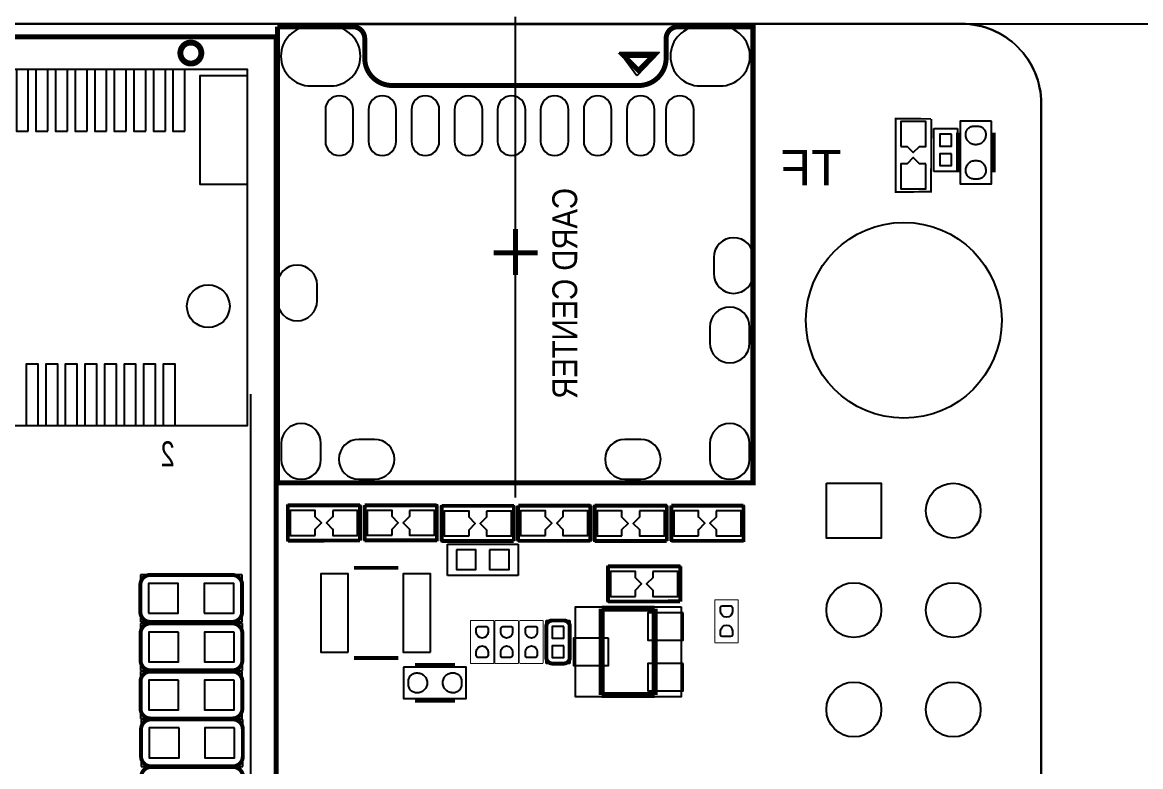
# Model space of a CAD drawing. Extents: x -15 to 159, y -25 to 93.
# Drawn here: x 15.03 to 43.6, y 49.7 to 68.71 of the extents above; entities that cross this region are included whole.
import ezdxf
from ezdxf.enums import TextEntityAlignment as Align

# ---------------------------------------------------------------- set-up
doc = ezdxf.new("R2010")
doc.units = 0
for name, color, linetype in [('BG_OUTLINE', 200, 'CONTINUOUS'), ('PG_ASSEMBLY_BOTTOM', 2, 'CONTINUOUS'), ('PG_SILKSCREEN_BOTTOM', 120, 'CONTINUOUS'), ('PIN_BOTTOM', 172, 'CONTINUOUS')]:
    doc.layers.add(name, color=color, linetype=linetype)

msp = doc.modelspace()

# ---------------------------------------------------------------- linework, layer by layer
at = {"layer": 'BG_OUTLINE'}
for points in [[(41.056814, 66.641218, 0.414214), (39.024814, 68.673218), (-4.049776, 68.673218), (-4.049776, 67.422014), (-10.151872, 67.422014), (-10.151872, 68.673218), (-12.911328, 68.673218, 0.414214), (-14.943328, 66.641218), (-14.943328, -18.358866, 0.414214), (-12.911328, -20.390866), (39.024814, -20.390866, 0.414214), (41.056814, -18.358866), (41.056814, 66.641218)], [(41.056814, 66.641218, 0.414214), (39.024814, 68.673218), (48.89627, 68.673218)], [(39.024814, 68.673218, -0.414214), (41.056814, 66.641218)], [(39.024814, 68.673218, -0.414214), (41.056814, 66.641218)]]:
    msp.add_lwpolyline(points, format="xyb", dxfattribs=at)
msp.add_lwpolyline([(41.056814, -18.358866, -0.414214), (39.024814, -20.390866), (-12.911328, -20.390866, -0.414214), (-14.943328, -18.358866), (-14.943328, 66.641218, -0.414214), (-12.911328, 68.673218), (-10.151872, 68.673218), (-10.151872, 67.422014), (-4.049776, 67.422014), (-4.049776, 68.673218), (39.024814, 68.673218, -0.414214), (41.056814, 66.641218)], format="xyb", close=True, dxfattribs=at)
for points in [[(-4.049776, 68.673218), (39.024814, 68.673218)], [(-4.049776, 68.673218), (39.024814, 68.673218)], [(-4.049776, 68.673218), (39.024814, 68.673218)], [(41.056814, 66.641218), (41.056814, -18.358866)], [(41.056814, 66.641218), (41.056814, -18.358866)], [(41.056814, 66.641218), (41.056814, -18.358866)]]:
    msp.add_lwpolyline(points, dxfattribs=at)
at = {"layer": 'PG_ASSEMBLY_BOTTOM'}
for points in [[(27.624786, 56.574182), (27.624786, 68.853812)], [(21.57476, 68.66382), (33.64484, 68.66382), (33.64484, 56.98236), (21.57476, 56.98236), (21.57476, 68.66382)], [(30.729682, 67.343782), (30.289754, 67.94373), (31.299912, 67.94373), (30.729682, 67.343782)], [(-1.221232, 66.706496), (-1.221232, 58.407808), (20.778724, 58.407808), (20.778724, 67.507612), (-1.221232, 67.507612), (-1.221232, 66.706496)], [(38.31717, 64.901826), (38.31717, 66.001646)], [(38.31717, 66.001646), (38.917118, 66.001646)], [(38.917118, 66.001646), (38.917118, 64.901826)], [(38.917118, 64.901826), (38.31717, 64.901826)], [(25.89149, 55.383176), (27.691334, 55.383176)], [(25.89149, 54.583076), (25.89149, 55.383176)], [(27.691334, 55.383176), (27.691334, 54.583076)], [(20.643088, 54.59349), (18.043144, 54.59349)], [(18.043144, 54.59349), (18.043144, 53.393594)], [(20.643088, 53.393594), (20.643088, 54.59349)], [(27.691334, 54.583076), (25.89149, 54.583076)], [(28.41371, 52.329588), (28.41371, 53.429408)], [(28.41371, 53.429408), (29.013658, 53.429408)], [(29.013658, 53.429408), (29.013658, 52.329588)], [(18.043144, 53.393594), (20.643088, 53.393594)], [(18.048478, 53.35524), (18.048478, 52.155344)], [(20.648422, 53.35524), (18.048478, 53.35524)], [(20.648422, 52.155344), (20.648422, 53.35524)], [(29.013658, 52.329588), (28.41371, 52.329588)], [(18.048224, 52.125118), (18.048224, 50.925222)], [(20.648168, 52.125118), (18.048224, 52.125118)], [(18.048478, 52.155344), (20.648422, 52.155344)], [(20.648168, 50.925222), (20.648168, 52.125118)], [(18.048224, 50.925222), (20.648168, 50.925222)], [(18.061178, 50.902616), (18.061178, 49.70272)], [(20.661122, 50.902616), (18.061178, 50.902616)], [(20.661122, 49.70272), (20.661122, 50.902616)], [(18.061178, 49.70272), (20.661122, 49.70272)]]:
    msp.add_lwpolyline(points, dxfattribs=at)
for points, const_width in [([(38.246812, 66.239136), (38.244272, 64.384936), (37.340032, 64.377316), (37.340032, 66.249296), (38.244272, 66.246756)], 0.050038), ([(23.651972, 55.463186), (21.797772, 55.465726), (21.790152, 56.369966), (23.662132, 56.369966), (23.659592, 55.465726)], 0.050038), ([(23.775924, 56.381396), (25.630124, 56.378856), (25.637744, 55.474616), (23.765764, 55.474616), (23.768304, 56.378856)], 0.050038), ([(27.582368, 55.451756), (25.728168, 55.454296), (25.720548, 56.358536), (27.592528, 56.358536), (27.589988, 55.454296)], 0.050038), ([(27.695906, 56.371998), (29.550106, 56.369712), (29.557726, 55.465218), (27.685746, 55.465218), (27.688286, 56.369458)], 0.050038), ([(31.489904, 55.45328), (29.635704, 55.45582), (29.628084, 56.36006), (31.500064, 56.36006), (31.497524, 55.45582)], 0.050038), ([(31.609792, 56.370474), (33.463992, 56.367934), (33.471612, 55.463694), (31.599632, 55.463694), (31.602172, 56.367934)], 0.050038), ([(31.831788, 53.905912), (29.977588, 53.908452), (29.969968, 54.812692), (31.841948, 54.812692), (31.839408, 53.908452)], 0.050038), ([(33.317434, 53.961284), (32.717486, 53.961284)], 0.0254), ([(32.717486, 53.961284), (32.717486, 52.861464)], 0.0254), ([(33.317434, 52.861464), (33.317434, 53.961284)], 0.0254), ([(26.475436, 53.429662), (26.475436, 52.329842)], 0.0254), ([(27.075384, 53.429662), (26.475436, 53.429662)], 0.0254), ([(27.075384, 52.329842), (27.075384, 53.429662)], 0.0254), ([(27.700732, 53.428646), (27.100784, 53.428646)], 0.0254), ([(27.100784, 53.428646), (27.100784, 52.328826)], 0.0254), ([(27.700732, 52.328826), (27.700732, 53.428646)], 0.0254), ([(27.733244, 53.430424), (27.733244, 52.330604)], 0.0254), ([(28.333192, 53.430424), (27.733244, 53.430424)], 0.0254), ([(28.333192, 52.330604), (28.333192, 53.430424)], 0.0254), ([(32.717486, 52.861464), (33.317434, 52.861464)], 0.0254), ([(26.475436, 52.329842), (27.075384, 52.329842)], 0.0254), ([(27.100784, 52.328826), (27.700732, 52.328826)], 0.0254), ([(27.733244, 52.330604), (28.333192, 52.330604)], 0.0254)]:
    msp.add_lwpolyline(points, dxfattribs=dict(at, const_width=const_width))
for points in [[(39.785798, 66.185542), (38.985698, 66.185542), (38.985698, 64.585342), (39.785798, 64.585342)], [(31.85668, 53.779166), (31.85668, 51.478942), (29.15666, 51.478942), (29.15666, 53.779166)], [(24.769572, 52.23637), (24.769572, 51.43627), (26.369772, 51.43627), (26.369772, 52.23637)]]:
    msp.add_lwpolyline(points, close=True, dxfattribs=at)
msp.add_lwpolyline([(20.853654, 59.208416), (20.853654, -16.9418), (12.528804, -16.9418), (12.528804, -16.941546, 1), (7.028688, -16.941546), (7.028688, -16.9418), (-1.296162, -16.9418), (-1.296162, 59.208416)], format="xyb", dxfattribs=at)
at = {"layer": 'PG_SILKSCREEN_BOTTOM'}
for points, const_width in [([(21.549868, 68.598796), (21.549868, 56.948832), (33.699704, 56.948832), (33.699704, 68.598796), (31.774892, 68.598796, 0.414368), (31.474664, 68.298822), (31.474664, 67.79895, -0.414182), (30.774894, 67.098926), (24.474678, 67.098926, -0.414182), (23.774908, 67.79895), (23.774908, 68.298822, 0.414368), (23.47468, 68.598796), (21.549868, 68.598796)], 0.127), ([(19.60118, 67.927728, 1), (19.06524, 67.927728, 1), (19.60118, 67.927728)], 0.150114), ([(20.643088, 53.647594), (20.643088, 54.33949, 0.414275), (20.389088, 54.59349), (18.297144, 54.59349, 0.414275), (18.043144, 54.33949), (18.043144, 53.647594, 0.414275), (18.297144, 53.393594), (20.389088, 53.393594, 0.414275), (20.643088, 53.647594)], 0.1016), ([(28.861258, 53.429408), (28.56611, 53.429408, 0.414362), (28.41371, 53.277008), (28.41371, 52.481988, 0.414362), (28.56611, 52.329588), (28.861258, 52.329588, 0.414362), (29.013658, 52.481988), (29.013658, 53.277008, 0.414362), (28.861258, 53.429408)], 0.1016), ([(18.048478, 53.10124), (18.048478, 52.409344, 0.414275), (18.302478, 52.155344), (20.394422, 52.155344, 0.414275), (20.648422, 52.409344), (20.648422, 53.10124, 0.414275), (20.394422, 53.35524), (18.302478, 53.35524, 0.414275), (18.048478, 53.10124)], 0.1016), ([(18.048224, 51.871118), (18.048224, 51.179222, 0.414275), (18.302224, 50.925222), (20.394168, 50.925222, 0.414275), (20.648168, 51.179222), (20.648168, 51.871118, 0.414275), (20.394168, 52.125118), (18.302224, 52.125118, 0.414275), (18.048224, 51.871118)], 0.1016), ([(18.061178, 50.648616), (18.061178, 49.95672, 0.414275), (18.315178, 49.70272), (20.407122, 49.70272, 0.414275), (20.661122, 49.95672), (20.661122, 50.648616, 0.414275), (20.407122, 50.902616), (18.315178, 50.902616, 0.414275), (18.061178, 50.648616)], 0.1016), ([(18.065496, 49.433734), (18.065496, 48.741838, 0.414275), (18.319496, 48.487838), (20.41144, 48.487838, 0.414275), (20.66544, 48.741838), (20.66544, 49.433734, 0.414275), (20.41144, 49.687734), (18.319496, 49.687734, 0.414275), (18.065496, 49.433734)], 0.1016)]:
    msp.add_lwpolyline(points, format="xyb", dxfattribs=dict(at, const_width=const_width))
for points, const_width in [([(7.492238, -17.68729), (-2.057654, -17.68729), (-2.057654, 68.34251), (21.513546, 68.34251), (21.513546, 68.29171)], 0.127), ([(21.513546, 68.29171), (21.513546, -17.68729), (12.064746, -17.68729)], 0.127), ([(30.770068, 67.483228), (30.389068, 67.864228), (31.151068, 67.864228), (30.770068, 67.483228)], 0.127), ([(38.941248, 65.893442), (38.941248, 64.877442)], 0.127), ([(39.830248, 64.877442), (39.830248, 65.893442)], 0.127), ([(27.624786, 63.43396), (27.624786, 62.823852), (27.064716, 62.823852)], 0.127), ([(28.194762, 62.823852), (27.624786, 62.823852), (27.624786, 62.253876)], 0.127), ([(21.807932, 56.369966), (23.657052, 56.369966)], 0.100076), ([(21.810218, 55.470298), (21.810218, 56.370474)], 0.100076), ([(23.654766, 56.370474), (23.654766, 55.470298)], 0.100076), ([(23.77313, 55.474108), (23.77313, 56.374284)], 0.100076), ([(23.775924, 56.371236), (25.614884, 56.373776)], 0.100076), ([(25.617678, 56.374284), (25.617678, 55.474108)], 0.100076), ([(25.738328, 56.358536), (27.587448, 56.358536)], 0.100076), ([(25.740614, 55.458868), (25.740614, 56.359044)], 0.100076), ([(27.585162, 56.359044), (27.585162, 55.458868)], 0.100076), ([(27.693112, 55.46471), (27.693112, 56.364886)], 0.100076), ([(27.695652, 56.361838), (29.534866, 56.364378)], 0.100076), ([(29.53766, 56.364886), (29.53766, 55.46471)], 0.100076), ([(29.645864, 56.36006), (31.494984, 56.36006)], 0.100076), ([(29.64815, 55.460392), (29.64815, 56.360568)], 0.100076), ([(31.492698, 56.360568), (31.492698, 55.460392)], 0.100076), ([(31.606998, 55.463186), (31.606998, 56.363362)], 0.100076), ([(31.609792, 56.360314), (33.448752, 56.362854)], 0.100076), ([(33.451546, 56.363362), (33.451546, 55.463186)], 0.100076), ([(23.651972, 55.473346), (21.813012, 55.470806)], 0.100076), ([(25.619964, 55.474616), (23.770844, 55.474616)], 0.100076), ([(27.582368, 55.461916), (25.743408, 55.459376)], 0.100076), ([(29.539946, 55.465218), (27.690826, 55.465218)], 0.100076), ([(31.489904, 55.46344), (29.650944, 55.4609)], 0.100076), ([(33.453832, 55.463694), (31.604712, 55.463694)], 0.100076), ([(29.987748, 54.812692), (31.836868, 54.812692)], 0.100076), ([(29.990034, 53.913024), (29.990034, 54.8132)], 0.100076), ([(31.834582, 54.8132), (31.834582, 53.913024)], 0.100076), ([(24.637746, 54.774084), (23.497032, 54.774084)], 0.100076), ([(29.831792, 53.729128), (31.181548, 53.729128)], 0.153924), ([(29.831792, 51.52898), (29.831792, 53.729128)], 0.153924), ([(31.831788, 53.916072), (29.992828, 53.913532)], 0.100076), ([(31.181548, 53.729128), (31.181548, 51.52898)], 0.153924), ([(24.637746, 52.47386), (23.497032, 52.47386)], 0.100076), ([(26.077672, 52.28082), (25.061672, 52.28082)], 0.127), ([(25.061672, 51.39182), (26.077672, 51.39182)], 0.127), ([(31.181548, 51.52898), (29.831792, 51.52898)], 0.153924)]:
    msp.add_lwpolyline(points, dxfattribs=dict(at, const_width=const_width))
msp.add_lwpolyline([(30.770068, 67.483228), (30.389068, 67.864228), (31.151068, 67.864228)], close=True, dxfattribs=at)
at = {"layer": 'PIN_BOTTOM'}
for points in [[(22.395688, 67.086734), (22.903688, 67.086734, 1), (22.903688, 68.610734), (22.395688, 68.610734, 1)], [(32.345884, 67.086734), (32.853884, 67.086734, 1), (32.853884, 68.610734), (32.345884, 68.610734, 1)], [(23.480268, 65.667382), (23.480268, 66.480182, 1), (22.769068, 66.480182), (22.769068, 65.667382, 1)], [(24.580342, 65.667382), (24.580342, 66.480182, 1), (23.869142, 66.480182), (23.869142, 65.667382, 1)], [(25.680416, 65.667382), (25.680416, 66.480182, 1), (24.969216, 66.480182), (24.969216, 65.667382, 1)], [(26.78049, 65.667382), (26.78049, 66.480182, 1), (26.06929, 66.480182), (26.06929, 65.667382, 1)], [(27.88031, 65.667382), (27.88031, 66.480182, 1), (27.16911, 66.480182), (27.16911, 65.667382, 1)], [(28.980384, 65.667382), (28.980384, 66.480182, 1), (28.269184, 66.480182), (28.269184, 65.667382, 1)], [(30.080458, 65.667382), (30.080458, 66.480182, 1), (29.369258, 66.480182), (29.369258, 65.667382, 1)], [(31.180278, 65.667382), (31.180278, 66.480182, 1), (30.469078, 66.480182), (30.469078, 65.667382, 1)], [(32.180276, 65.667382), (32.180276, 66.480182, 1), (31.469076, 66.480182), (31.469076, 65.667382, 1)], [(33.707832, 62.295532), (33.707832, 62.701932, 1), (32.691832, 62.701932), (32.691832, 62.295532, 1)], [(22.55774, 61.595762), (22.55774, 62.002162, 1), (21.54174, 62.002162), (21.54174, 61.595762, 1)], [(32.591756, 60.92698), (32.591756, 60.52058, 1), (33.607756, 60.52058), (33.607756, 60.92698, 1)], [(21.641816, 57.952132), (21.641816, 57.545732, 1), (22.657816, 57.545732), (22.657816, 57.952132, 1)], [(32.591756, 57.952132), (32.591756, 57.545732, 1), (33.607756, 57.545732), (33.607756, 57.952132, 1)], [(24.027892, 58.05678), (23.621492, 58.05678, 1), (23.621492, 57.04078), (24.027892, 57.04078, 1)], [(30.82798, 58.05678), (30.42158, 58.05678, 1), (30.42158, 57.04078), (30.82798, 57.04078, 1)], [(32.867346, 53.661564), (32.867346, 53.763164, -0.375524), (32.91586, 53.805582), (33.13176, 53.805582, -0.365201), (33.167574, 53.763164), (33.167574, 53.661564, -0.999502)], [(26.625296, 53.129942), (26.625296, 53.231542, -0.375524), (26.67381, 53.27396), (26.88971, 53.27396, -0.365201), (26.925524, 53.231542), (26.925524, 53.129942, -0.999502)], [(27.250644, 53.128926), (27.250644, 53.230526, -0.375524), (27.299158, 53.272944), (27.515058, 53.272944, -0.365201), (27.550872, 53.230526), (27.550872, 53.128926, -0.999502)], [(27.883104, 53.130704), (27.883104, 53.232304, -0.375524), (27.931618, 53.274722), (28.147518, 53.274722, -0.365201), (28.183332, 53.232304), (28.183332, 53.130704, -0.999502)], [(33.167574, 53.161184), (33.167574, 53.059584, -0.375524), (33.11906, 53.017166), (32.90316, 53.017166, -0.365201), (32.867346, 53.059584), (32.867346, 53.161184, -0.999502)], [(26.925524, 52.629562), (26.925524, 52.527962, -0.375524), (26.87701, 52.485544), (26.66111, 52.485544, -0.365201), (26.625296, 52.527962), (26.625296, 52.629562, -0.999502)], [(27.550872, 52.628546), (27.550872, 52.526946, -0.375524), (27.502358, 52.484528), (27.286458, 52.484528, -0.365201), (27.250644, 52.526946), (27.250644, 52.628546, -0.999502)], [(28.183332, 52.630324), (28.183332, 52.528724, -0.375524), (28.134818, 52.486306), (27.918918, 52.486306, -0.365201), (27.883104, 52.528724), (27.883104, 52.630324, -0.999502)]]:
    msp.add_lwpolyline(points, format="xyb", close=True, dxfattribs=at)
for points in [[(15.181072, 65.932812), (15.181072, 67.507612), (14.876272, 67.507612), (14.876272, 65.932812)], [(15.681198, 65.932812), (15.681198, 67.507612), (15.376398, 67.507612), (15.376398, 65.932812)], [(16.18107, 65.932812), (16.18107, 67.507612), (15.87627, 67.507612), (15.87627, 65.932812)], [(16.681196, 65.932812), (16.681196, 67.507612), (16.376396, 67.507612), (16.376396, 65.932812)], [(17.181068, 65.932812), (17.181068, 67.507612), (16.876268, 67.507612), (16.876268, 65.932812)], [(17.681194, 65.932812), (17.681194, 67.507612), (17.376394, 67.507612), (17.376394, 65.932812)], [(18.181066, 65.932812), (18.181066, 67.507612), (17.876266, 67.507612), (17.876266, 65.932812)], [(18.681192, 65.932812), (18.681192, 67.507612), (18.376392, 67.507612), (18.376392, 65.932812)], [(19.181064, 65.932812), (19.181064, 67.507612), (18.876264, 67.507612), (18.876264, 65.932812)], [(20.778724, 64.573912), (20.778724, 67.342512), (19.559524, 67.342512), (19.559524, 64.573912)], [(37.472112, 65.543176), (37.630608, 65.543176), (37.630608, 65.542668), (37.789612, 65.383664), (37.948616, 65.542668), (37.948616, 65.543176), (38.107112, 65.543176), (38.107112, 66.178176), (37.472112, 66.178176)], [(39.639494, 65.868042), (39.640764, 65.843912), (39.639494, 65.820036), (39.636446, 65.79616), (39.631112, 65.772538), (39.623492, 65.749678), (39.614094, 65.72758), (39.602664, 65.706498), (39.589456, 65.686432), (39.574216, 65.667636), (39.557706, 65.65011), (39.539418, 65.634362), (39.51986, 65.620392), (39.497, 65.608962), (39.473124, 65.599818), (39.448486, 65.59296), (39.42334, 65.588134), (39.39794, 65.585848), (39.37254, 65.585848), (39.34714, 65.588134), (39.321994, 65.59296), (39.297356, 65.599818), (39.27348, 65.608962), (39.25062, 65.620392), (39.230808, 65.633854), (39.212266, 65.649094), (39.195248, 65.666112), (39.180008, 65.684908), (39.166546, 65.70472), (39.155116, 65.726056), (39.145718, 65.748154), (39.138606, 65.771014), (39.13378, 65.794636), (39.13124, 65.818512), (39.130986, 65.842642), (39.130732, 65.864486), (39.133018, 65.886076), (39.137336, 65.907412), (39.14394, 65.927986), (39.15283, 65.948052), (39.163498, 65.966848), (39.176198, 65.984374), (39.190676, 66.00063), (39.206932, 66.015362), (39.224458, 66.028062), (39.243254, 66.038984), (39.263066, 66.047874), (39.283894, 66.054732), (39.30523, 66.05905), (39.32682, 66.061336), (39.443406, 66.061336), (39.464742, 66.059304), (39.485824, 66.054732), (39.506398, 66.048128), (39.525956, 66.039492), (39.544752, 66.028824), (39.562278, 66.016378), (39.57828, 66.002154), (39.592758, 65.986152), (39.605458, 65.96888), (39.61638, 65.950338), (39.625524, 65.93078), (39.632382, 65.91046), (39.636954, 65.889378)], [(38.767131, 65.851659), (38.467157, 65.851659), (38.467157, 65.551685), (38.767131, 65.551685)], [(38.107112, 65.096136), (37.948616, 65.096136), (37.948616, 65.096644), (37.789612, 65.255648), (37.630608, 65.096644), (37.630608, 65.096136), (37.472112, 65.096136), (37.472112, 64.461136), (38.107112, 64.461136)], [(38.767131, 65.351787), (38.467157, 65.351787), (38.467157, 65.051813), (38.767131, 65.051813)], [(39.132002, 64.902842), (39.130732, 64.926972), (39.132002, 64.950848), (39.13505, 64.974724), (39.140384, 64.998346), (39.148004, 65.021206), (39.157402, 65.043304), (39.168832, 65.064386), (39.18204, 65.084452), (39.19728, 65.103248), (39.21379, 65.120774), (39.232078, 65.136522), (39.251636, 65.150492), (39.274496, 65.161922), (39.298372, 65.171066), (39.32301, 65.177924), (39.348156, 65.18275), (39.373556, 65.185036), (39.398956, 65.185036), (39.424356, 65.18275), (39.449502, 65.177924), (39.47414, 65.171066), (39.498016, 65.161922), (39.520876, 65.150492), (39.540688, 65.13703), (39.55923, 65.12179), (39.576248, 65.104772), (39.591488, 65.085976), (39.60495, 65.066164), (39.61638, 65.044828), (39.625778, 65.02273), (39.63289, 64.99987), (39.637716, 64.976248), (39.640256, 64.952372), (39.64051, 64.928242), (39.640764, 64.906398), (39.638478, 64.884808), (39.63416, 64.863472), (39.627556, 64.842898), (39.618666, 64.822832), (39.607998, 64.804036), (39.595298, 64.78651), (39.58082, 64.770254), (39.564564, 64.755522), (39.547038, 64.742822), (39.528242, 64.7319), (39.50843, 64.72301), (39.487602, 64.716152), (39.466266, 64.711834), (39.444676, 64.709548), (39.32809, 64.709548), (39.306754, 64.71158), (39.285672, 64.716152), (39.265098, 64.722756), (39.24554, 64.731392), (39.226744, 64.74206), (39.209218, 64.754506), (39.193216, 64.76873), (39.178738, 64.784732), (39.166038, 64.802004), (39.155116, 64.820546), (39.145972, 64.840104), (39.139114, 64.860424), (39.134542, 64.881506)], [(15.431262, 58.407808), (15.431262, 59.982608), (15.126462, 59.982608), (15.126462, 58.407808)], [(15.931134, 58.407808), (15.931134, 59.982608), (15.626334, 59.982608), (15.626334, 58.407808)], [(16.43126, 58.407808), (16.43126, 59.982608), (16.12646, 59.982608), (16.12646, 58.407808)], [(16.931132, 58.407808), (16.931132, 59.982608), (16.626332, 59.982608), (16.626332, 58.407808)], [(17.431258, 58.407808), (17.431258, 59.982608), (17.126458, 59.982608), (17.126458, 58.407808)], [(17.93113, 58.407808), (17.93113, 59.982608), (17.62633, 59.982608), (17.62633, 58.407808)], [(18.431256, 58.407808), (18.431256, 59.982608), (18.126456, 59.982608), (18.126456, 58.407808)], [(18.931128, 58.407808), (18.931128, 59.982608), (18.626328, 59.982608), (18.626328, 58.407808)], [(35.569906, 56.935116), (36.969954, 56.935116), (36.969954, 55.535068), (35.569906, 55.535068)], [(22.508972, 55.602886), (22.508972, 55.761382), (22.50948, 55.761382), (22.668484, 55.920386), (22.50948, 56.07939), (22.508972, 56.07939), (22.508972, 56.237886), (21.873972, 56.237886), (21.873972, 55.602886)], [(22.956012, 56.237886), (22.956012, 56.07939), (22.955504, 56.07939), (22.7965, 55.920386), (22.955504, 55.761382), (22.956012, 55.761382), (22.956012, 55.602886), (23.591012, 55.602886), (23.591012, 56.237886)], [(24.471884, 55.606696), (24.471884, 55.765192), (24.472392, 55.765192), (24.631396, 55.924196), (24.472392, 56.0832), (24.471884, 56.0832), (24.471884, 56.241696), (23.836884, 56.241696), (23.836884, 55.606696)], [(24.918924, 56.241696), (24.918924, 56.0832), (24.918416, 56.0832), (24.759412, 55.924196), (24.918416, 55.765192), (24.918924, 55.765192), (24.918924, 55.606696), (25.553924, 55.606696), (25.553924, 56.241696)], [(26.439368, 55.591456), (26.439368, 55.749952), (26.439876, 55.749952), (26.59888, 55.908956), (26.439876, 56.06796), (26.439368, 56.06796), (26.439368, 56.226456), (25.804368, 56.226456), (25.804368, 55.591456)], [(26.886408, 56.226456), (26.886408, 56.06796), (26.8859, 56.06796), (26.726896, 55.908956), (26.8859, 55.749952), (26.886408, 55.749952), (26.886408, 55.591456), (27.521408, 55.591456), (27.521408, 56.226456)], [(28.391866, 55.597298), (28.391866, 55.755794), (28.392374, 55.755794), (28.551378, 55.914798), (28.392374, 56.073802), (28.391866, 56.073802), (28.391866, 56.232298), (27.756866, 56.232298), (27.756866, 55.597298)], [(28.838906, 56.232298), (28.838906, 56.073802), (28.838398, 56.073802), (28.679394, 55.914798), (28.838398, 55.755794), (28.838906, 55.755794), (28.838906, 55.597298), (29.473906, 55.597298), (29.473906, 56.232298)], [(30.346904, 55.59298), (30.346904, 55.751476), (30.347412, 55.751476), (30.506416, 55.91048), (30.347412, 56.069484), (30.346904, 56.069484), (30.346904, 56.22798), (29.711904, 56.22798), (29.711904, 55.59298)], [(30.793944, 56.22798), (30.793944, 56.069484), (30.793436, 56.069484), (30.634432, 55.91048), (30.793436, 55.751476), (30.793944, 55.751476), (30.793944, 55.59298), (31.428944, 55.59298), (31.428944, 56.22798)], [(32.305752, 55.595774), (32.305752, 55.75427), (32.30626, 55.75427), (32.465264, 55.913274), (32.30626, 56.072278), (32.305752, 56.072278), (32.305752, 56.230774), (31.670752, 56.230774), (31.670752, 55.595774)], [(32.752792, 56.230774), (32.752792, 56.072278), (32.752284, 56.072278), (32.59328, 55.913274), (32.752284, 55.75427), (32.752792, 55.75427), (32.752792, 55.595774), (33.387792, 55.595774), (33.387792, 56.230774)], [(26.116407, 55.233189), (26.116407, 54.733063), (26.616533, 54.733063), (26.616533, 55.233189)], [(26.966291, 55.233189), (26.966291, 54.733063), (27.466417, 54.733063), (27.466417, 55.233189)], [(23.353268, 52.623974), (23.353268, 54.62397), (22.653244, 54.62397), (22.653244, 52.623974)], [(25.45334, 52.623974), (25.45334, 54.62397), (24.753316, 54.62397), (24.753316, 52.623974)], [(30.688788, 54.045612), (30.688788, 54.204108), (30.689296, 54.204108), (30.8483, 54.363112), (30.689296, 54.522116), (30.688788, 54.522116), (30.688788, 54.680612), (30.053788, 54.680612), (30.053788, 54.045612)], [(31.135828, 54.680612), (31.135828, 54.522116), (31.13532, 54.522116), (30.976316, 54.363112), (31.13532, 54.204108), (31.135828, 54.204108), (31.135828, 54.045612), (31.770828, 54.045612), (31.770828, 54.680612)], [(18.253202, 53.613558), (19.01317, 53.613558), (19.01317, 54.373526), (18.253202, 54.373526)], [(19.673062, 53.613558), (20.43303, 53.613558), (20.43303, 54.373526), (19.673062, 54.373526)], [(31.906591, 53.629052), (31.006669, 53.629052), (31.006669, 52.929028), (31.906591, 52.929028)], [(28.863671, 53.279421), (28.563697, 53.279421), (28.563697, 52.979447), (28.863671, 52.979447)], [(19.018504, 53.135276), (18.258536, 53.135276), (18.258536, 52.375308), (19.018504, 52.375308)], [(20.438364, 53.135276), (19.678396, 53.135276), (19.678396, 52.375308), (20.438364, 52.375308)], [(30.006671, 52.979066), (29.106749, 52.979066), (29.106749, 52.279042), (30.006671, 52.279042)], [(28.863671, 52.779549), (28.563697, 52.779549), (28.563697, 52.479575), (28.863671, 52.479575)], [(31.906591, 52.32908), (31.006669, 52.32908), (31.006669, 51.629056), (31.906591, 51.629056)], [(25.087072, 52.090066), (25.111202, 52.091336), (25.135078, 52.090066), (25.158954, 52.087018), (25.182576, 52.081684), (25.205436, 52.074064), (25.227534, 52.064666), (25.248616, 52.053236), (25.268682, 52.040028), (25.287478, 52.024788), (25.305004, 52.008278), (25.320752, 51.98999), (25.334722, 51.970432), (25.346152, 51.947572), (25.355296, 51.923696), (25.362154, 51.899058), (25.36698, 51.873912), (25.369266, 51.848512), (25.369266, 51.823112), (25.36698, 51.797712), (25.362154, 51.772566), (25.355296, 51.747928), (25.346152, 51.724052), (25.334722, 51.701192), (25.32126, 51.68138), (25.30602, 51.662838), (25.289002, 51.64582), (25.270206, 51.63058), (25.250394, 51.617118), (25.229058, 51.605688), (25.20696, 51.59629), (25.1841, 51.589178), (25.160478, 51.584352), (25.136602, 51.581812), (25.112472, 51.581558), (25.090628, 51.581304), (25.069038, 51.58359), (25.047702, 51.587908), (25.027128, 51.594512), (25.007062, 51.603402), (24.988266, 51.61407), (24.97074, 51.62677), (24.954484, 51.641248), (24.939752, 51.657504), (24.927052, 51.67503), (24.91613, 51.693826), (24.90724, 51.713638), (24.900382, 51.734466), (24.896064, 51.755802), (24.893778, 51.777392), (24.893778, 51.893978), (24.89581, 51.915314), (24.900382, 51.936396), (24.906986, 51.95697), (24.915622, 51.976528), (24.92629, 51.995324), (24.938736, 52.01285), (24.95296, 52.028852), (24.968962, 52.04333), (24.986234, 52.05603), (25.004776, 52.066952), (25.024334, 52.076096), (25.044654, 52.082954), (25.065736, 52.087526)], [(26.052272, 51.582574), (26.028142, 51.581304), (26.004266, 51.582574), (25.98039, 51.585622), (25.956768, 51.590956), (25.933908, 51.598576), (25.91181, 51.607974), (25.890728, 51.619404), (25.870662, 51.632612), (25.851866, 51.647852), (25.83434, 51.664362), (25.818592, 51.68265), (25.804622, 51.702208), (25.793192, 51.725068), (25.784048, 51.748944), (25.77719, 51.773582), (25.772364, 51.798728), (25.770078, 51.824128), (25.770078, 51.849528), (25.772364, 51.874928), (25.77719, 51.900074), (25.784048, 51.924712), (25.793192, 51.948588), (25.804622, 51.971448), (25.818084, 51.99126), (25.833324, 52.009802), (25.850342, 52.02682), (25.869138, 52.04206), (25.88895, 52.055522), (25.910286, 52.066952), (25.932384, 52.07635), (25.955244, 52.083462), (25.978866, 52.088288), (26.002742, 52.090828), (26.026872, 52.091082), (26.048716, 52.091336), (26.070306, 52.08905), (26.091642, 52.084732), (26.112216, 52.078128), (26.132282, 52.069238), (26.151078, 52.05857), (26.168604, 52.04587), (26.18486, 52.031392), (26.199592, 52.015136), (26.212292, 51.99761), (26.223214, 51.978814), (26.232104, 51.959002), (26.238962, 51.938174), (26.24328, 51.916838), (26.245566, 51.895248), (26.245566, 51.778662), (26.243534, 51.757326), (26.238962, 51.736244), (26.232358, 51.71567), (26.223722, 51.696112), (26.213054, 51.677316), (26.200608, 51.65979), (26.186384, 51.643788), (26.170382, 51.62931), (26.15311, 51.61661), (26.134568, 51.605688), (26.11501, 51.596544), (26.09469, 51.589686), (26.073608, 51.585114)], [(19.01825, 51.905154), (18.258282, 51.905154), (18.258282, 51.145186), (19.01825, 51.145186)], [(20.43811, 51.905154), (19.678142, 51.905154), (19.678142, 51.145186), (20.43811, 51.145186)], [(19.031204, 50.682652), (18.271236, 50.682652), (18.271236, 49.922684), (19.031204, 49.922684)], [(20.451064, 50.682652), (19.691096, 50.682652), (19.691096, 49.922684), (20.451064, 49.922684)]]:
    msp.add_lwpolyline(points, close=True, dxfattribs=at)
for centre, radius in [((37.546788, 61.098938), 2.499995), ((19.778726, 61.458348), 0.5461), ((38.80993, 56.235092), 0.700024), ((36.26993, 53.695092), 0.700024), ((38.80993, 53.695092), 0.700024), ((36.26993, 51.155092), 0.700024), ((38.80993, 51.155092), 0.700024)]:
    msp.add_circle(centre, radius, dxfattribs=at)

# ---------------------------------------------------------------- texts
at = {"layer": 'PG_ASSEMBLY_BOTTOM', "text_generation_flag": 2, "width": 0.8784}
msp.add_text('CARD CENTER', height=0.635, rotation=90, dxfattribs=at).set_placement((29.20238, 64.480948))
at = {"layer": 'PG_SILKSCREEN_BOTTOM', "text_generation_flag": 2, "width": 1.055885}
msp.add_text('TF', height=0.899922, dxfattribs=at).set_placement((35.955986, 64.547242))
at = {"layer": 'PG_SILKSCREEN_BOTTOM', "text_generation_flag": 2, "width": 0.76}
msp.add_text('2', height=0.635, dxfattribs=at).set_placement((18.742152, 57.370726), align=Align.CENTER)

doc.saveas('drawing.dxf')
